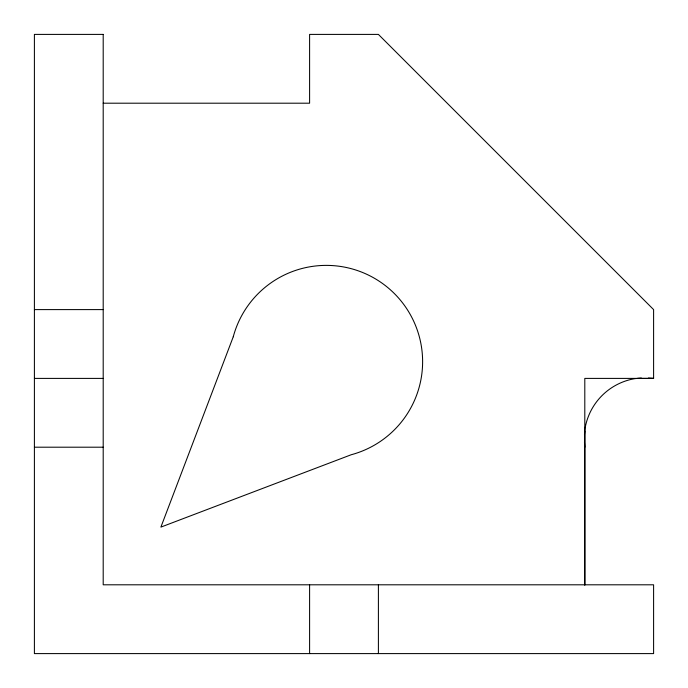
<?xml version="1.0" encoding="UTF-8"?>
<svg xmlns="http://www.w3.org/2000/svg" width="688" height="688" viewBox="0 0 688 688"><rect width="100%" height="100%" fill="white"/><g stroke="black" fill="none" stroke-linecap="round" stroke-linejoin="round"><path stroke-width="1.03" d="M584.8 584.8L584.8 378.4L653.6 378.4L653.6 309.6L378.4 34.4L309.6 34.4L309.6 103.2L103.2 103.2M584.456 434.945L585.041 428.478A60.811 60.811 0 0 1 634.878 378.641L641.345 378.056M34.4 309.6L103.2 309.6M34.4 378.4L103.2 378.4M637.509 378.4L653.6 378.4L648.397 378.065M34.4 447.2L103.2 447.2M584.465 441.997L584.8 447.2M584.8 431.109L584.8 585.153M378.4 584.8L378.4 653.6M309.6 584.8L309.6 653.6M233.258 336.776L160.889 527.111L351.224 454.742A96.32 96.32 0 0 0 394.405 293.595A96.32 96.32 0 0 0 233.258 336.776M103.2 34.4L34.4 34.4L34.4 653.6L653.6 653.6L653.6 584.8L103.2 584.8L103.2 34.4"/></g></svg>
